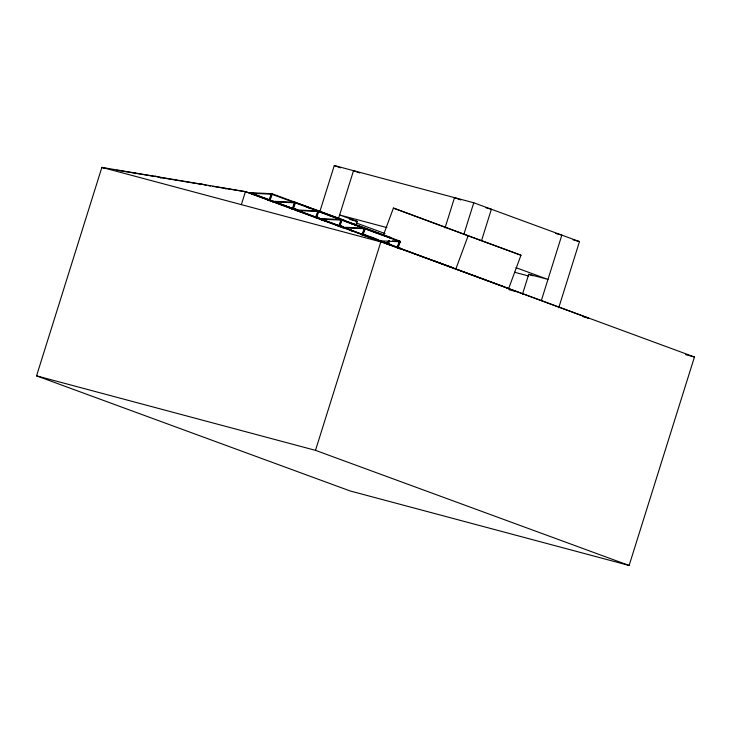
<?xml version="1.0" encoding="UTF-8"?>
<svg xmlns="http://www.w3.org/2000/svg" width="731" height="731" viewBox="0 0 731 731"><rect width="100%" height="100%" fill="white"/><g stroke="black" fill="none" stroke-linecap="round" stroke-linejoin="round"><path stroke-width="1.1" d="M251.967 193.432L251.336 193.788L251.619 192.746L271.831 193.688L307.331 206.727L307.23 207.257M331.527 216.175L271.731 194.218L271.831 193.688M299.993 211.104L274.746 201.902L274.847 201.363L295.05 202.313L390.692 237.52L390.592 238.05L318.259 211.506L298.056 210.555L297.864 211.067M295.05 202.313L294.949 202.843L274.746 201.902M298.056 210.555L298.157 210.025L318.36 210.976L318.259 211.506M308.555 207.741L308.656 207.211L306.408 207.101M321.092 219.693L321.384 218.651L341.587 219.592L400.314 241.248L400.213 241.787L380.01 240.837L379.818 241.349M330.458 215.873L330.558 215.343M341.587 219.592L341.487 220.122L321.284 219.181M344.054 220.771L344.155 220.241L308.656 207.211M353.767 224.536L353.868 224.006L351.62 223.896M355.083 225.02L355.184 224.49L352.945 224.38M400.213 241.787L364.714 228.748L364.815 228.218L344.612 227.277L344.319 228.319M367.282 229.397L367.382 228.867M376.995 233.162L377.095 232.632L374.848 232.522M380.01 240.837L380.111 240.307M135.226 173.777L135.354 173.256M160.838 178.172L160.975 177.651L180.667 180.895M225.842 189.064L225.98 188.543M241.349 204.643L245.433 191.613L694.45 357.002L629.126 565.465L350.176 490.967L36.55 375.853L101.874 167.39L245.433 191.613L250.395 193.441M296.174 209.916L296.018 210.391L315.399 217.555M319.995 211.131L334.286 165.535L473.761 202.779L579.473 241.586L558.722 307.815M319.474 218.578L319.776 219.209M338.298 219.245L353.521 170.67L359.743 172.955M342.702 227.204L342.556 227.67L342.748 227.158L344.511 227.807L364.714 228.748M355.933 225.669L357.258 221.438L339.641 214.969L386.845 227.579M629.126 565.465L315.5 450.351L380.824 241.888L101.874 167.39L105.09 168.569M445.042 227.898L454.518 197.644L460.74 199.929M463.893 234.267L473.761 202.779M481.555 240.581L491.378 209.249L486.033 207.823M522.427 294.392L528.732 274.28L547.976 279.416L515.94 267.656M541.333 300.587L561.856 235.117L555.441 233.408M249.764 192.628L249.573 193.139L270.333 200.815L270.525 200.303L249.764 192.628L275.541 202.085M250.011 193.304L250.203 192.792M268.131 200.011L268.323 199.499L270.525 200.303M268.579 200.175L268.761 199.664M269.145 199.791L271.32 193.898L272.224 194.227L270.05 200.13M269.611 199.965L271.758 194.062M269.894 200.659L270.086 200.148M273.239 201.93L273.431 201.418M291.55 208.125L291.358 208.637L293.56 209.441L293.752 208.929M291.797 208.801L291.989 208.28L272.983 201.253L272.8 201.765L293.56 209.441M292.373 208.417L294.547 202.524L295.452 202.852L293.122 209.285M292.839 208.591L294.986 202.679M344.255 227.615L296.293 209.907L296.11 210.418L296.731 210.071M314.86 216.778L314.668 217.29L316.87 218.103L317.062 217.582L296.293 209.907M315.107 217.454L315.299 216.943M315.682 217.08L317.857 211.177L318.762 211.515L316.587 217.409M316.148 217.244L318.296 211.341M316.432 217.939L316.624 217.427M321.53 219.857L321.722 219.337M325.167 220.305L324.984 220.817L325.615 220.47M338.334 226.08L338.526 225.568M338.901 225.696L341.075 219.803L341.989 220.132L339.659 226.564M339.367 225.87L341.523 219.967M340.29 226.208L340.098 226.72L337.896 225.916L338.087 225.404L340.29 226.208L319.52 218.532L319.328 219.044L343.241 227.752M342.994 227.834L343.186 227.323M361.306 234.03L361.123 234.541L363.325 235.345L363.508 234.834L342.748 227.158M361.562 234.706L361.754 234.185M362.128 234.322L364.303 228.428L365.208 228.757L362.887 235.19M362.594 234.496L364.742 228.584M365.007 235.665L364.696 234.971L365.162 235.144M367.209 236.478L367.401 235.967L366.77 236.314L367.209 236.478L363.389 235.062M372.143 237.749L371.512 238.096M374.912 238.918L374.72 239.43L376.922 240.243L377.114 239.731M375.158 239.594L375.35 239.083M376.483 240.079L376.666 239.567M379.38 241.184L379.572 240.673L400.332 248.348L400.149 248.869L379.38 241.184L381.143 241.833M383.409 235.163L393.415 208.07L520.975 255.22L508.657 288.553L382.167 241.806M388.654 240.517L387.567 243.46L390.71 244.62L390.518 245.132L390.272 244.456M388.033 243.633L389.12 240.682M389.559 240.846L388.316 244.328L388.947 243.971M397.947 248.056L400.277 241.632L399.364 241.294L397.189 247.197L400.332 248.348M397.655 247.37L399.811 241.458M398.386 248.22L398.578 247.708M399.711 248.704L399.894 248.193M455.806 269.145L468.114 235.811L520.975 255.22M251.519 193.276L271.731 194.218M329.635 215.727L331.874 215.828L331.773 216.367L343.268 220.579M392.456 240.883L396.951 241.093M116.759 170.186L155.054 176.5M181.763 181.078L200.358 184.148L200.23 184.669L200.513 183.746L206.288 185.29M208.472 185.656L210.665 186.012M212.849 186.378L245.671 191.787M573.058 239.869L579.473 241.586M349.774 219.437L357.258 221.438M155.2 176.107L160.975 177.651M514.514 272.243L528.787 276.053M508.813 289.631L516.497 291.687M583.247 316.733L588.738 318.204L506.528 287.758M685.66 354.663L694.45 357.002M36.55 375.853L315.5 450.351M334.286 165.535L340.5 167.819M528.732 274.28L532.881 275.797M356.171 222.964L385.009 233.545M306.846 206.937L307.285 207.101L306.38 206.763M331.837 216.212L332.276 216.376L331.371 216.038M345.352 221.347L365.189 228.629M376.584 232.833L376.145 232.668L376.611 232.842M251.619 192.746L253.712 193.514M274.847 201.363L276.939 202.131M294.684 208.646L297.819 209.797M316.952 216.924L319.045 217.692M340.18 225.55L343.314 226.701M363.408 234.176L376.977 239.156M293.57 208.71L296.704 209.861M299.811 211.095L272.983 201.253L272.8 201.765L274.554 202.414M353.448 230.941L353.886 231.106L353.256 231.453M346.595 228.575L381.335 241.321M266.797 199.453L274.28 202.195M292.437 208.865L296.713 210.437M318.076 218.277L320.215 219.062M364.011 235.135L367.218 236.314M369.356 237.1L375.761 239.448M377.9 240.234L381.107 241.413M383.218 242.189L387.448 243.734M389.559 244.51L392.73 245.68M398.02 247.617L453.339 267.93M393.415 208.07L468.114 235.811M343.204 220.287L343.671 220.451M271.32 193.898L272.224 194.227M294.547 202.524L295.452 202.852M353.356 224.207L353.822 224.38M354.681 224.691L355.147 224.865M399.364 241.294L400.277 241.632M375.542 239.01L370.389 237.1L369.758 237.456L375.643 239.631M377.159 239.613L390.71 244.62M316.002 217.061L320.123 218.587M339.303 225.715L343.433 227.24M362.53 234.34L375.643 239.183M433.958 260.812L504.518 286.927M292.281 208.828L300.532 211.88M315.81 217.573L320.077 219.145M323.76 220.506L326.117 221.392M339.86 226.327L342.227 227.204M349.537 229.945L351.739 230.749M376.977 240.124L390.518 245.132M349.427 230.046L351.629 230.85M363.371 235.236L375.451 239.695M309.049 207.75L308.144 207.412L309.049 207.75M367.337 229.242L366.432 228.904L367.337 229.242M390.646 237.895L389.742 237.566L390.646 237.895M341.934 226.519L341.03 226.181L341.934 226.519M351.182 230.11L350.743 229.945L351.209 230.119"/></g></svg>
